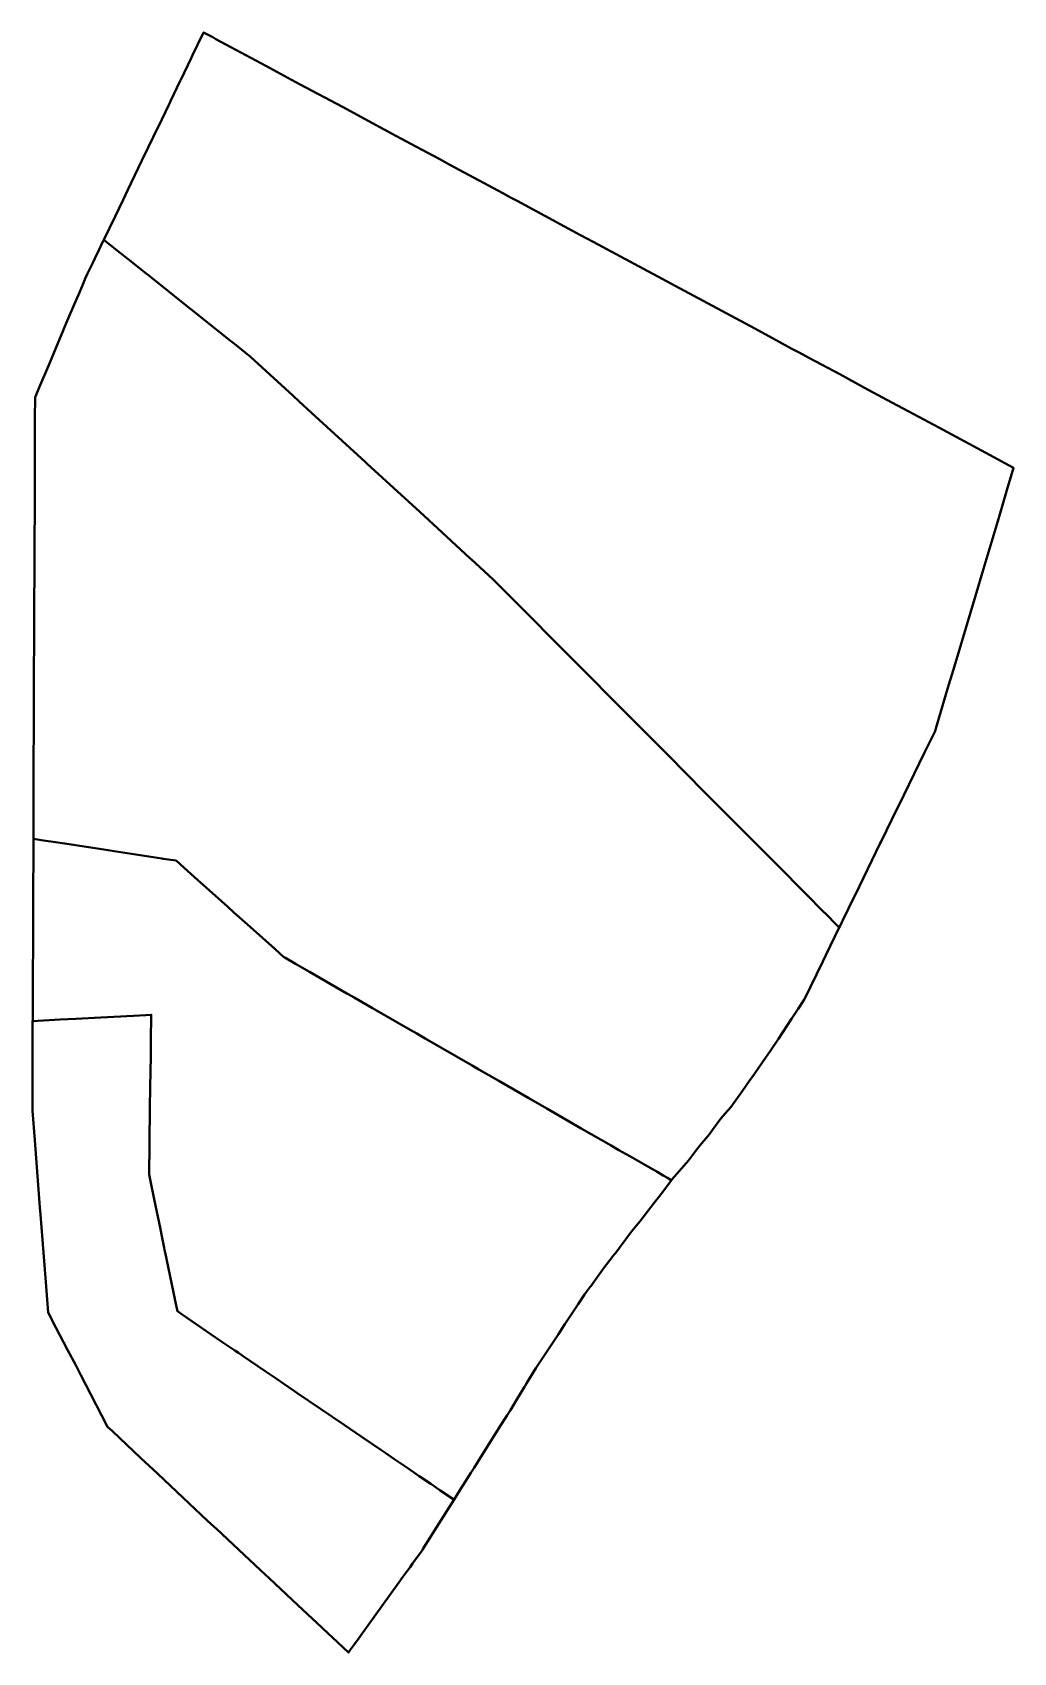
# Model space of a CAD drawing. Header units: metres. Extents: x 807509 to 807591, y 9157456 to 9157591.
import ezdxf

# ---------------------------------------------------------------- set-up
doc = ezdxf.new("R2010")
doc.units = ezdxf.units.M
doc.header["$MEASUREMENT"] = 0
doc.layers.add('2844-21249', color=1, linetype='Continuous')

msp = doc.modelspace()

# ---------------------------------------------------------------- linework, layer by layer
at = {"layer": '2844-21249', "color": 3, "lineweight": 40, "true_color": 0x00ff00}
msp.add_lwpolyline([(807515.12, 9157573.3), (807516.25, 9157572.39), (807517.39, 9157571.49), (807517.7, 9157571.24), (807518.64, 9157570.49), (807518.82, 9157570.35), (807519.16, 9157570.08), (807520.1, 9157569.33), (807521, 9157568.61), (807523.71, 9157566.44), (807525.53, 9157564.99), (807525.65, 9157564.9), (807525.97, 9157564.64), (807527.31, 9157563.57), (807528.29, 9157562.68), (807530.83, 9157560.35), (807531.36, 9157559.86), (807532.39, 9157558.91), (807536.85, 9157554.83), (807536.97, 9157554.72), (807537.02, 9157554.67), (807541.4, 9157550.66), (807543.25, 9157548.96), (807545.57, 9157546.83), (807545.7, 9157546.71), (807547.48, 9157545.08), (807547.96, 9157544.6), (807549.8, 9157542.74), (807553.28, 9157539.25), (807553.74, 9157538.79), (807553.96, 9157538.57), (807554.25, 9157538.27), (807554.9, 9157537.62), (807557.91, 9157534.6), (807559.89, 9157532.6), (807561.98, 9157530.51), (807563.62, 9157528.85), (807565.02, 9157527.45), (807566, 9157526.46), (807568.15, 9157524.3), (807570.05, 9157522.39), (807570.83, 9157521.61), (807573.83, 9157518.59), (807574.7, 9157517.71), (807575.45, 9157516.96), (807575.79, 9157516.62), (807575.88, 9157516.53), (807576.29, 9157516.12), (807576.3, 9157516.1), (807576.37, 9157516.25), (807576.55, 9157516.61), (807576.6, 9157516.71), (807577.52, 9157518.59), (807577.62, 9157518.8), (807579.72, 9157523.12), (807579.8, 9157523.27), (807581.13, 9157526), (807581.26, 9157526.26), (807582.96, 9157529.75), (807583.4, 9157530.67), (807584.27, 9157532.43), (807584.33, 9157532.66), (807585.32, 9157535.95), (807585.77, 9157537.48), (807586.13, 9157538.68), (807586.83, 9157541.01), (807587.63, 9157543.7), (807588.22, 9157545.67), (807588.63, 9157547.05), (807589.49, 9157549.9), (807589.89, 9157551.24), (807590.25, 9157552.47), (807590.81, 9157554.33), (807590.08, 9157554.73), (807589.16, 9157555.22), (807587.11, 9157556.32), (807584.59, 9157557.68), (807582.92, 9157558.57), (807580.27, 9157560), (807578.41, 9157560.99), (807576.34, 9157562.11), (807573.84, 9157563.45), (807572.98, 9157563.91), (807572.37, 9157564.24), (807570.75, 9157565.11), (807569.27, 9157565.91), (807566.52, 9157567.38), (807562.65, 9157569.46), (807561.2, 9157570.24), (807560.02, 9157570.88), (807555.82, 9157573.13), (807555.31, 9157573.41), (807554.72, 9157573.72), (807554.1, 9157574.05), (807549.49, 9157576.54), (807548.95, 9157576.82), (807548.32, 9157577.16), (807544.32, 9157579.31), (807543.64, 9157579.67), (807543.06, 9157579.99), (807542.54, 9157580.27), (807541.14, 9157581.02), (807539.42, 9157581.94), (807537.46, 9157583), (807534.96, 9157584.34), (807531.45, 9157586.22), (807530.73, 9157586.61), (807528.58, 9157587.76), (807524.43, 9157589.99), (807524.17, 9157590.14), (807523.85, 9157590.31), (807523.41, 9157590.54), (807523.35, 9157590.42), (807522.5, 9157588.64), (807522.44, 9157588.51), (807522.38, 9157588.39), (807521.51, 9157586.59), (807521.47, 9157586.51), (807520.67, 9157584.83), (807520.59, 9157584.68), (807520.51, 9157584.51), (807519.66, 9157582.73), (807519.64, 9157582.7), (807518.81, 9157580.98), (807518.69, 9157580.73), (807518.56, 9157580.46), (807517.12, 9157577.46), (807516.71, 9157576.61), (807516.05, 9157575.23), (807515.58, 9157574.25)], close=True, dxfattribs=at)
at = {"layer": '2844-21249', "color": 40, "lineweight": 40, "true_color": 0xffbb00}
msp.add_lwpolyline([(807509.25, 9157523.53), (807509.25, 9157523.48), (807510.08, 9157523.35), (807511.09, 9157523.2), (807511.83, 9157523.09), (807511.85, 9157523.08), (807511.86, 9157523.08), (807511.87, 9157523.08), (807512.03, 9157523.06), (807515.12, 9157522.59), (807515.97, 9157522.46), (807519.93, 9157521.85), (807520.06, 9157521.83), (807521.13, 9157521.67), (807521.79, 9157521.08), (807522.91, 9157520.08), (807525.4, 9157517.85), (807525.94, 9157517.36), (807527.3, 9157516.15), (807529.33, 9157514.33), (807530.13, 9157513.62), (807530.16, 9157513.6), (807531.05, 9157513.09), (807532.22, 9157512.42), (807535.33, 9157510.63), (807535.45, 9157510.56), (807535.93, 9157510.28), (807536.6, 9157509.9), (807537.47, 9157509.4), (807540.6, 9157507.6), (807541.15, 9157507.28), (807541.84, 9157506.88), (807545.76, 9157504.63), (807546.31, 9157504.31), (807547.97, 9157503.36), (807550.48, 9157501.91), (807551.96, 9157501.06), (807554.84, 9157499.4), (807557.32, 9157497.98), (807557.97, 9157497.6), (807558.89, 9157497.08), (807559.46, 9157496.75), (807561.14, 9157495.78), (807561.66, 9157495.48), (807561.72, 9157495.45), (807562, 9157495.29), (807562.23, 9157495.15), (807562.34, 9157495.09), (807562.36, 9157495.11), (807562.38, 9157495.14), (807563.02, 9157495.88), (807563.77, 9157496.74), (807564, 9157497.06), (807564.42, 9157497.63), (807564.72, 9157498.02), (807565.5, 9157498.91), (807565.76, 9157499.28), (807566.45, 9157500.23), (807566.82, 9157500.64), (807567.27, 9157501.16), (807568.24, 9157502.53), (807568.82, 9157503.33), (807569.24, 9157503.93), (807569.92, 9157504.92), (807570.6, 9157505.92), (807571.24, 9157506.84), (807572.34, 9157508.52), (807572.87, 9157509.33), (807573.36, 9157510.07), (807573.38, 9157510.1), (807574.93, 9157513.28), (807575.19, 9157513.81), (807576.3, 9157516.1), (807576.29, 9157516.12), (807575.88, 9157516.53), (807575.79, 9157516.62), (807575.45, 9157516.96), (807574.7, 9157517.71), (807573.83, 9157518.59), (807570.83, 9157521.61), (807570.05, 9157522.39), (807568.15, 9157524.3), (807566, 9157526.46), (807565.02, 9157527.45), (807563.62, 9157528.85), (807561.98, 9157530.51), (807559.89, 9157532.6), (807557.91, 9157534.6), (807554.9, 9157537.62), (807554.25, 9157538.27), (807553.96, 9157538.57), (807553.74, 9157538.79), (807553.28, 9157539.25), (807549.8, 9157542.74), (807547.96, 9157544.6), (807547.48, 9157545.08), (807545.7, 9157546.71), (807545.57, 9157546.83), (807543.25, 9157548.96), (807541.4, 9157550.66), (807537.02, 9157554.67), (807536.97, 9157554.72), (807536.85, 9157554.83), (807532.39, 9157558.91), (807531.36, 9157559.86), (807530.83, 9157560.35), (807528.29, 9157562.68), (807527.31, 9157563.57), (807525.97, 9157564.64), (807525.65, 9157564.9), (807525.53, 9157564.99), (807523.71, 9157566.44), (807521, 9157568.61), (807520.1, 9157569.33), (807519.16, 9157570.08), (807518.82, 9157570.35), (807518.64, 9157570.49), (807517.7, 9157571.24), (807517.39, 9157571.49), (807516.25, 9157572.39), (807515.12, 9157573.3), (807515.07, 9157573.21), (807514.72, 9157572.48), (807514.37, 9157571.75), (807514.19, 9157571.38), (807513.76, 9157570.49), (807513.59, 9157570.12), (807513.3, 9157569.44), (807513, 9157568.73), (807512.67, 9157567.96), (807511.99, 9157566.35), (807511.54, 9157565.28), (807511.31, 9157564.75), (807510.91, 9157563.8), (807510.5, 9157562.82), (807509.73, 9157561.01), (807509.42, 9157560.27), (807509.39, 9157560.2), (807509.39, 9157559.7), (807509.38, 9157558.94), (807509.38, 9157558.06), (807509.38, 9157557.35), (807509.37, 9157554.65), (807509.37, 9157554.01), (807509.36, 9157552.69), (807509.36, 9157551.96), (807509.36, 9157551.21), (807509.34, 9157547.96), (807509.34, 9157547.2), (807509.34, 9157546.37), (807509.32, 9157542.36), (807509.32, 9157541.7), (807509.32, 9157541.05), (807509.31, 9157540.38), (807509.31, 9157539.64), (807509.3, 9157537.7), (807509.3, 9157535.52), (807509.29, 9157534.97), (807509.29, 9157534.15), (807509.29, 9157532.88), (807509.27, 9157529.71), (807509.27, 9157528.28), (807509.26, 9157524.9)], close=True, dxfattribs=at)
at = {"layer": '2844-21249', "color": 4, "lineweight": 40, "true_color": 0x00ffff}
msp.add_lwpolyline([(807509.2, 9157508.37), (807509.19, 9157508.33), (807509.28, 9157508.33), (807509.28, 9157508.33), (807509.29, 9157508.33), (807509.3, 9157508.33), (807509.3, 9157508.33), (807509.32, 9157508.33), (807509.66, 9157508.35), (807511.45, 9157508.45), (807512.77, 9157508.52), (807514.85, 9157508.63), (807517.58, 9157508.77), (807518.62, 9157508.83), (807519.06, 9157508.85), (807519.05, 9157508.51), (807519.03, 9157507.01), (807519.02, 9157506.32), (807519.02, 9157505.62), (807519.01, 9157505.12), (807519.01, 9157504.92), (807519, 9157504.59), (807519, 9157504.37), (807518.99, 9157504.13), (807518.98, 9157502.82), (807518.95, 9157501.1), (807518.91, 9157498.19), (807518.91, 9157497.86), (807518.91, 9157497.62), (807518.9, 9157497.42), (807518.9, 9157496.86), (807518.89, 9157496.75), (807518.88, 9157495.57), (807518.99, 9157495.01), (807519.3, 9157493.52), (807519.82, 9157491.02), (807519.93, 9157490.45), (807520.14, 9157489.47), (807520.17, 9157489.3), (807520.22, 9157489.07), (807521.01, 9157485.22), (807521.02, 9157485.2), (807521.15, 9157484.57), (807521.23, 9157484.19), (807521.63, 9157483.92), (807524.86, 9157481.72), (807526.02, 9157480.93), (807526.31, 9157480.73), (807526.7, 9157480.47), (807528.53, 9157479.22), (807529.46, 9157478.59), (807530.46, 9157477.91), (807530.53, 9157477.86), (807530.99, 9157477.55), (807531.18, 9157477.42), (807535.12, 9157474.74), (807536.53, 9157473.78), (807538.16, 9157472.67), (807538.58, 9157472.39), (807539.25, 9157471.92), (807539.92, 9157471.47), (807540.4, 9157471.14), (807540.61, 9157471), (807541.36, 9157470.49), (807542.31, 9157469.85), (807543.08, 9157469.32), (807543.11, 9157469.3), (807544.14, 9157468.6), (807544.19, 9157468.57), (807544.25, 9157468.53), (807544.8, 9157469.41), (807545.38, 9157470.32), (807545.64, 9157470.75), (807545.87, 9157471.1), (807545.88, 9157471.12), (807545.91, 9157471.16), (807545.92, 9157471.18), (807546.22, 9157471.66), (807548.13, 9157474.7), (807548.58, 9157475.41), (807548.67, 9157475.55), (807548.94, 9157475.98), (807549.43, 9157476.76), (807550.12, 9157477.91), (807550.17, 9157477.98), (807550.31, 9157478.23), (807551.06, 9157479.45), (807552.93, 9157482.29), (807553.22, 9157482.73), (807553.48, 9157483.12), (807554.58, 9157484.78), (807555.1, 9157485.58), (807555.25, 9157485.77), (807555.59, 9157486.23), (807555.63, 9157486.28), (807555.66, 9157486.32), (807555.78, 9157486.48), (807556.73, 9157487.82), (807557.4, 9157488.69), (807557.42, 9157488.72), (807557.68, 9157489.03), (807558.08, 9157489.54), (807559.02, 9157490.83), (807559.71, 9157491.67), (807560.62, 9157492.84), (807560.9, 9157493.2), (807561.35, 9157493.77), (807562.05, 9157494.69), (807562.34, 9157495.09), (807562.23, 9157495.15), (807562, 9157495.29), (807561.72, 9157495.45), (807561.66, 9157495.48), (807561.14, 9157495.78), (807559.46, 9157496.75), (807558.89, 9157497.08), (807557.97, 9157497.6), (807557.32, 9157497.98), (807554.84, 9157499.4), (807551.96, 9157501.06), (807550.48, 9157501.91), (807547.97, 9157503.36), (807546.31, 9157504.31), (807545.76, 9157504.63), (807541.84, 9157506.88), (807541.15, 9157507.28), (807540.6, 9157507.6), (807537.47, 9157509.4), (807536.6, 9157509.9), (807535.93, 9157510.28), (807535.45, 9157510.56), (807535.33, 9157510.63), (807532.22, 9157512.42), (807531.05, 9157513.09), (807530.16, 9157513.6), (807530.13, 9157513.62), (807529.33, 9157514.33), (807527.3, 9157516.15), (807525.94, 9157517.36), (807525.4, 9157517.85), (807522.91, 9157520.08), (807521.79, 9157521.08), (807521.13, 9157521.67), (807520.06, 9157521.83), (807519.93, 9157521.85), (807515.97, 9157522.46), (807515.12, 9157522.59), (807512.03, 9157523.06), (807511.87, 9157523.08), (807511.86, 9157523.08), (807511.85, 9157523.08), (807511.83, 9157523.09), (807511.09, 9157523.2), (807510.08, 9157523.35), (807509.25, 9157523.48), (807509.25, 9157522.63), (807509.23, 9157518.7), (807509.23, 9157517.34), (807509.22, 9157516.39), (807509.22, 9157515.79), (807509.22, 9157515.7), (807509.21, 9157511.25), (807509.2, 9157510.32), (807509.2, 9157509.72)], close=True, dxfattribs=at)
at = {"layer": '2844-21249', "color": 1, "lineweight": 40, "true_color": 0xff0000}
msp.add_lwpolyline([(807509.17, 9157502.36), (807509.17, 9157500.86), (807509.36, 9157498.41), (807509.54, 9157496.17), (807509.8, 9157492.82), (807509.84, 9157492.24), (807510.01, 9157490.14), (807510.28, 9157486.62), (807510.48, 9157484.1), (807511.13, 9157482.85), (807512.09, 9157481), (807512.77, 9157479.7), (807513.2, 9157478.87), (807514.02, 9157477.28), (807514.93, 9157475.54), (807515.43, 9157474.58), (807515.82, 9157474.21), (807518.19, 9157471.99), (807519.58, 9157470.69), (807520.66, 9157469.68), (807523.75, 9157466.78), (807524.3, 9157466.27), (807524.48, 9157466.1), (807525.88, 9157464.79), (807528.15, 9157462.66), (807528.87, 9157461.99), (807531.25, 9157459.76), (807533.25, 9157457.89), (807533.8, 9157457.37), (807534.1, 9157457.09), (807535.46, 9157455.81), (807535.64, 9157456.06), (807535.97, 9157456.52), (807536.35, 9157457.05), (807536.46, 9157457.19), (807537.61, 9157458.79), (807539.66, 9157461.63), (807540, 9157462.1), (807540.33, 9157462.56), (807540.59, 9157462.92), (807540.8, 9157463.21), (807540.88, 9157463.33), (807541.59, 9157464.31), (807541.66, 9157464.42), (807541.83, 9157464.69), (807542.08, 9157465.08), (807542.48, 9157465.73), (807543.68, 9157467.63), (807544.25, 9157468.53), (807544.19, 9157468.57), (807544.14, 9157468.6), (807543.11, 9157469.3), (807543.08, 9157469.32), (807542.31, 9157469.85), (807541.36, 9157470.49), (807540.61, 9157471), (807540.4, 9157471.14), (807539.92, 9157471.47), (807539.25, 9157471.92), (807538.58, 9157472.39), (807538.16, 9157472.67), (807536.53, 9157473.78), (807535.12, 9157474.74), (807531.18, 9157477.42), (807530.99, 9157477.55), (807530.53, 9157477.86), (807530.46, 9157477.91), (807529.46, 9157478.59), (807528.53, 9157479.22), (807526.7, 9157480.47), (807526.31, 9157480.73), (807526.02, 9157480.93), (807524.86, 9157481.72), (807521.63, 9157483.92), (807521.23, 9157484.19), (807521.15, 9157484.57), (807521.02, 9157485.2), (807521.01, 9157485.22), (807520.22, 9157489.07), (807520.17, 9157489.3), (807520.14, 9157489.47), (807519.93, 9157490.45), (807519.82, 9157491.02), (807519.3, 9157493.52), (807518.99, 9157495.01), (807518.88, 9157495.57), (807518.89, 9157496.75), (807518.9, 9157496.86), (807518.9, 9157497.42), (807518.91, 9157497.62), (807518.91, 9157497.86), (807518.91, 9157498.19), (807518.95, 9157501.1), (807518.98, 9157502.82), (807518.99, 9157504.13), (807519, 9157504.37), (807519, 9157504.59), (807519.01, 9157504.92), (807519.01, 9157505.12), (807519.02, 9157505.62), (807519.02, 9157506.32), (807519.03, 9157507.01), (807519.05, 9157508.51), (807519.06, 9157508.85), (807518.62, 9157508.83), (807517.58, 9157508.77), (807514.85, 9157508.63), (807512.77, 9157508.52), (807511.45, 9157508.45), (807509.66, 9157508.35), (807509.32, 9157508.33), (807509.3, 9157508.33), (807509.3, 9157508.33), (807509.29, 9157508.33), (807509.28, 9157508.33), (807509.28, 9157508.33), (807509.19, 9157508.33), (807509.18, 9157504.04), (807509.18, 9157503.58)], close=True, dxfattribs=at)

doc.saveas('drawing.dxf')
